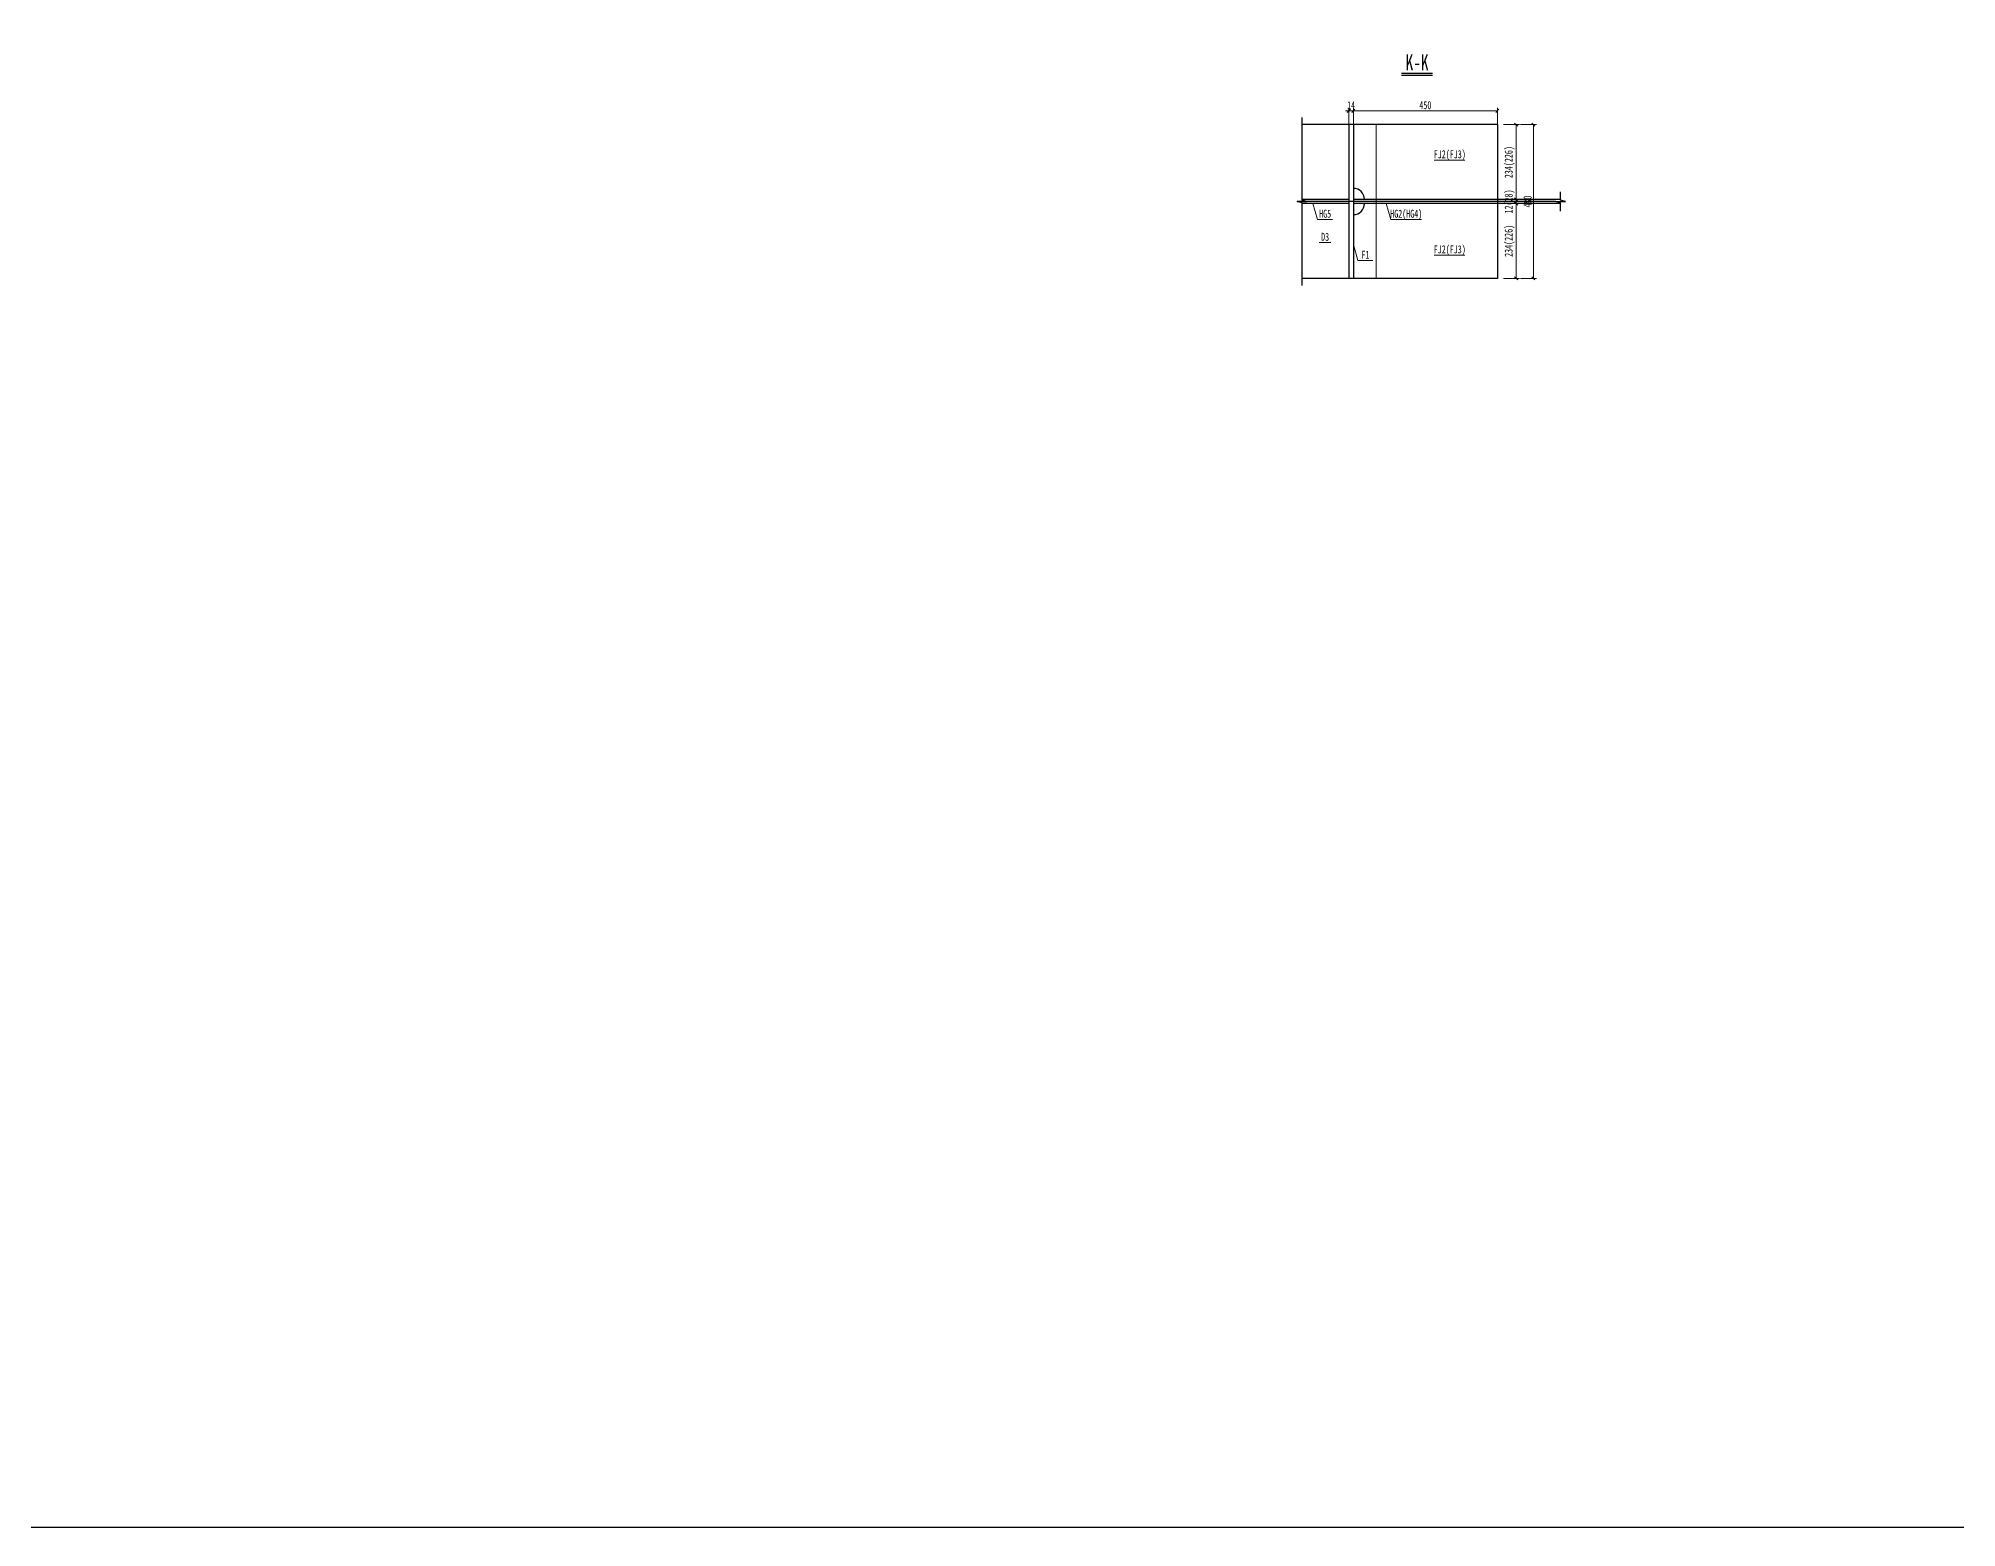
# Model space of a CAD drawing. Header units: millimetres. Extents: x 44597 to 300567, y -113054 to 73044.
# Drawn here: x 58211 to 64205, y -57326 to -52674 of the extents above; entities that cross this region are included whole.
import ezdxf
from ezdxf.enums import TextEntityAlignment as Align

# ---------------------------------------------------------------- set-up
doc = ezdxf.new("R2010")
doc.units = ezdxf.units.MM
doc.linetypes.add('DASHED', pattern=[0.75, 0.5, -0.25])
doc.layers.get('Defpoints').update_dxf_attribs({"color": 8})
for name, color, linetype, lineweight in [('文字', 7, 'Continuous', 15), ('标注线及字体', 2, 'Continuous', 15), ('细实线', 4, 'Continuous', 15), ('虚线', 7, 'DASHED', 13), ('钢板粗线', 1, 'Continuous', 25)]:
    doc.layers.add(name, color=color, linetype=linetype, lineweight=lineweight)
doc.styles.add('111', font='', dxfattribs={"width": 0.7})
doc.styles.add('BM_Dim', font='', dxfattribs={"width": 0.85})
doc.styles.get('111').set_extended_font_data('仿宋_GB2312')
doc.styles.get('BM_Dim').set_extended_font_data('仿宋_GB2312')
doc.dimstyles.new('200', dxfattribs={"dimscale": 0, "dimtxt": 2.5, "dimasz": 1, "dimexe": 1, "dimexo": 1, "dimgap": 0.6, "dimtad": 1, "dimdec": 0, "dimdsep": 46, "dimtxsty": '111', "dimblk": 'OBLIQUE', "dimcen": 0, "dimclrd": 4, "dimclre": 4, "dimclrt": 4, "dimadec": 1, "dimazin": 2, "dimtfac": 1, "dimtdec": 0, "dimtix": 1, "dimtmove": 2, "dimatfit": 3, "dimfxl": 4, "dimfxlon": 1, "dimtolj": 1, "dimlwd": -1, "dimlwe": -1, "dimarcsym": 0})

# ---------------------------------------------------------------- blocks, each defined once
blk = doc.blocks.new('_Oblique')
at = {"color": 0, "linetype": 'ByBlock', "lineweight": -2}
blk.add_line((-0.5, -0.5), (0.5, 0.5), dxfattribs=at)
blk = doc.blocks.new('*D470')
at = {"layer": 'Defpoints', "color": 0, "transparency": 16777216}
for p in [(62319.6, -52901.1), (62305.6, -52973), (62319.6, -52973)]:
    blk.add_point(p, dxfattribs=at)
at = {"layer": '细实线', "color": 4, "transparency": 16777216}
for p, q in [((62305.6, -52901.1), (62295.6, -52901.1)), ((62305.6, -52941.1), (62305.6, -52891.1)), ((62305.6, -52901.1), (62319.6, -52901.1)), ((62319.6, -52941.1), (62319.6, -52891.1)), ((62319.6, -52901.1), (62329.6, -52901.1))]:
    blk.add_line(p, q, dxfattribs=at)
at = {"layer": '细实线', "color": 4, "transparency": 16777216, "xscale": 10, "yscale": 10, "zscale": 10}
blk.add_blockref('_Oblique', (62305.6, -52901.1), dxfattribs=at)
at = {"layer": '细实线', "color": 4, "transparency": 16777216, "xscale": 10, "yscale": 10, "zscale": 10, "rotation": 180}
blk.add_blockref('_Oblique', (62319.6, -52901.1), dxfattribs=at)
at = {"layer": '细实线', "color": 4, "transparency": 16777216, "insert": (62312.6, -52883.5), "char_height": 25, "attachment_point": 5, "style": '111'}
blk.add_mtext('\\A1;14', dxfattribs=at)
blk = doc.blocks.new('*D471')
at = {"layer": 'Defpoints', "color": 0, "transparency": 16777216}
for p in [(62769.6, -52901.1), (62319.6, -52973), (62769.6, -52973)]:
    blk.add_point(p, dxfattribs=at)
at = {"layer": '细实线', "color": 4, "transparency": 16777216}
for p, q in [((62319.6, -52941.1), (62319.6, -52891.1)), ((62319.6, -52901.1), (62769.6, -52901.1)), ((62769.6, -52941.1), (62769.6, -52891.1))]:
    blk.add_line(p, q, dxfattribs=at)
at = {"layer": '细实线', "color": 4, "transparency": 16777216, "xscale": 10, "yscale": 10, "zscale": 10, "rotation": 180}
blk.add_blockref('_Oblique', (62319.6, -52901.1), dxfattribs=at)
at = {"layer": '细实线', "color": 4, "transparency": 16777216, "xscale": 10, "yscale": 10, "zscale": 10}
blk.add_blockref('_Oblique', (62769.6, -52901.1), dxfattribs=at)
at = {"layer": '细实线', "color": 4, "transparency": 16777216, "insert": (62544.6, -52883.2), "char_height": 25, "attachment_point": 5, "style": '111'}
blk.add_mtext('\\A1;450', dxfattribs=at)
blk = doc.blocks.new('*D472')
at = {"layer": 'Defpoints', "color": 0, "transparency": 16777216}
for p in [(62710.7, -52944), (62710.7, -53178), (62828.6, -53178)]:
    blk.add_point(p, dxfattribs=at)
at = {"layer": '细实线', "color": 4, "transparency": 16777216}
for p, q in [((62788.6, -52944), (62838.6, -52944)), ((62828.6, -52944), (62828.6, -53178)), ((62788.6, -53178), (62838.6, -53178))]:
    blk.add_line(p, q, dxfattribs=at)
at = {"layer": '细实线', "color": 4, "transparency": 16777216, "xscale": 10, "yscale": 10, "zscale": 10}
for p, rotation in [((62828.6, -52944), 90), ((62828.6, -53178), 270)]:
    blk.add_blockref('_Oblique', p, dxfattribs=dict(at, rotation=rotation))
at = {"layer": '细实线', "color": 4, "transparency": 16777216, "insert": (62808.2, -53061), "char_height": 25, "attachment_point": 5, "rotation": 90, "style": '111'}
blk.add_mtext('\\A1;234(226)', dxfattribs=at)
blk = doc.blocks.new('*D473')
at = {"layer": 'Defpoints', "color": 0, "transparency": 16777216}
for p in [(62756.3, -53178), (62756.3, -53190), (62828.6, -53178)]:
    blk.add_point(p, dxfattribs=at)
at = {"layer": '细实线', "color": 4, "transparency": 16777216}
for p, q in [((62788.6, -53178), (62838.6, -53178)), ((62788.6, -53190), (62838.6, -53190)), ((62828.6, -53178), (62828.6, -53168)), ((62828.6, -53190), (62828.6, -53178)), ((62828.6, -53190), (62828.6, -53200))]:
    blk.add_line(p, q, dxfattribs=at)
at = {"layer": '细实线', "color": 4, "transparency": 16777216, "xscale": 10, "yscale": 10, "zscale": 10}
for p, rotation in [((62828.6, -53178), 270), ((62828.6, -53190), 90)]:
    blk.add_blockref('_Oblique', p, dxfattribs=dict(at, rotation=rotation))
at = {"layer": '细实线', "color": 4, "transparency": 16777216, "insert": (62808.2, -53184), "char_height": 25, "attachment_point": 5, "rotation": 90, "style": '111'}
blk.add_mtext('\\A1;12(28)', dxfattribs=at)
blk = doc.blocks.new('*D474')
at = {"layer": 'Defpoints', "color": 0, "transparency": 16777216}
for p in [(62764.2, -52944), (62882.1, -52944), (62764.2, -53424)]:
    blk.add_point(p, dxfattribs=at)
at = {"layer": '细实线', "color": 4, "transparency": 16777216}
for p, q in [((62842.1, -52944), (62892.1, -52944)), ((62882.1, -53424), (62882.1, -52944)), ((62842.1, -53424), (62892.1, -53424))]:
    blk.add_line(p, q, dxfattribs=at)
at = {"layer": '细实线', "color": 4, "transparency": 16777216, "xscale": 10, "yscale": 10, "zscale": 10}
for p, rotation in [((62882.1, -52944), 90), ((62882.1, -53424), 270)]:
    blk.add_blockref('_Oblique', p, dxfattribs=dict(at, rotation=rotation))
at = {"layer": '细实线', "color": 4, "transparency": 16777216, "insert": (62864.2, -53184), "char_height": 25, "attachment_point": 5, "rotation": 90, "style": '111'}
blk.add_mtext('\\A1;480', dxfattribs=at)
blk = doc.blocks.new('*D497')
at = {"layer": 'Defpoints', "color": 0, "transparency": 16777216}
for p in [(62710.7, -53190), (62828.6, -53190), (62710.7, -53424)]:
    blk.add_point(p, dxfattribs=at)
at = {"layer": '细实线', "color": 4, "transparency": 16777216}
for p, q in [((62788.6, -53190), (62838.6, -53190)), ((62828.6, -53424), (62828.6, -53190)), ((62788.6, -53424), (62838.6, -53424))]:
    blk.add_line(p, q, dxfattribs=at)
at = {"layer": '细实线', "color": 4, "transparency": 16777216, "xscale": 10, "yscale": 10, "zscale": 10}
for p, rotation in [((62828.6, -53190), 90), ((62828.6, -53424), 270)]:
    blk.add_blockref('_Oblique', p, dxfattribs=dict(at, rotation=rotation))
at = {"layer": '细实线', "color": 4, "transparency": 16777216, "insert": (62808.2, -53307), "char_height": 25, "attachment_point": 5, "rotation": 90, "style": '111'}
blk.add_mtext('\\A1;234(226)', dxfattribs=at)

msp = doc.modelspace()

# ---------------------------------------------------------------- linework, layer by layer
at = {"color": 4}
msp.add_line((62469.8, -52789.5), (62567.4, -52789.5), dxfattribs=at)
at = {"color": 6, "const_width": 3.6}
msp.add_lwpolyline([(62469.8, -52783.5), (62567.4, -52783.5)], dxfattribs=at)
at = {"color": 4}
for points in [[(62159.5, -53446.5), (62159.5, -53188.5), (62144.5, -53184), (62174.5, -53184), (62159.5, -53179.5), (62159.5, -53173.5), (62159.5, -52921.5)], [(62967.2, -53214.2), (62967.2, -53188.5), (62952.2, -53184), (62982.2, -53184), (62967.2, -53179.5), (62967.2, -53173.5), (62967.2, -53153.9)]]:
    msp.add_lwpolyline(points, dxfattribs=at)
at = {"layer": 'Defpoints'}
msp.add_line((62952.2, -53184), (62144.5, -53184), dxfattribs=at)
msp.add_lwpolyline([(57191.6, -50931.3), (66816.6, -50931.3), (66816.6, -57326.3), (57191.6, -57326.3)], close=True, dxfattribs=at)
at = {"layer": '细实线'}
for p, q in [((62572.5, -53054.6), (62668.4, -53054.6)), ((62207.3, -53240.5), (62193.4, -53190)), ((62436.5, -53240.5), (62422.5, -53190)), ((62207.3, -53240.5), (62254.7, -53240.5)), ((62436.5, -53240.5), (62532.4, -53240.5)), ((62213.1, -53312.5), (62249.2, -53312.5)), ((62333.5, -53368.7), (62319.6, -53318.2)), ((62333.5, -53368.7), (62380.9, -53368.7)), ((62572.5, -53351.7), (62668.4, -53351.7))]:
    msp.add_line(p, q, dxfattribs=at)
at = {"layer": '虚线', "ltscale": 4}
msp.add_line((62391.3, -52944), (62391.3, -53424), dxfattribs=at)
at = {"layer": '钢板粗线'}
for p, q in [((62769.6, -52944), (62159.5, -52944)), ((62305.6, -52944), (62305.6, -53424)), ((62319.6, -52944), (62319.6, -53424)), ((62769.6, -52944), (62769.6, -53424)), ((62305.6, -53178), (62159.5, -53178)), ((62305.6, -53190), (62159.5, -53190)), ((62967.2, -53178), (62319.6, -53178)), ((62967.2, -53190), (62319.6, -53190)), ((62769.6, -53424), (62159.5, -53424))]:
    msp.add_line(p, q, dxfattribs=at)
for centre, start, end in [((62319.6, -53178), 0, 90), ((62319.6, -53190), 270, 0)]:
    msp.add_arc(centre, 35, start, end, dxfattribs=at)

# ---------------------------------------------------------------- texts
at = {"layer": '文字', "style": 'BM_Dim', "width": 0.7}
for s, p in [('FJ2(FJ3)', (62620.9, -53056.3)), ('HG5', (62231.5, -53242.2)), ('HG2(HG4)', (62484.9, -53242.2)), ('D3', (62231.5, -53314.2)), ('F1', (62357.7, -53370.4)), ('FJ2(FJ3)', (62620.9, -53353.4))]:
    msp.add_text(s, height=25, dxfattribs=at).set_placement(p, align=Align.BOTTOM_CENTER)
at = {"layer": '标注线及字体', "style": '111', "width": 0.7}
msp.add_text('K-K', height=50, dxfattribs=at).set_placement((62518.8, -52749.7), align=Align.MIDDLE)

# ---------------------------------------------------------------- dimensions: what is measured, and where the dimension line sits
at = {"layer": '细实线'}
for base, p1, p2, picture, middle in [((62319.6, -52901.1), (62305.6, -52973), (62319.6, -52973), '*D470', (62312.6, -52883.5)), ((62769.6, -52901.1), (62319.6, -52973), (62769.6, -52973), '*D471', (62544.6, -52883.2))]:
    dim = msp.add_linear_dim(base=base, p1=p1, p2=p2, dimstyle='200', override={"dimscale": 10, "dimblk": 'Oblique'}, dxfattribs=at)
    dim.commit()
    dim.dimension.update_dxf_attribs({"geometry": picture, "text_midpoint": middle})
for base, p1, p2, angle, text, picture, middle in [((62828.6, -53178), (62710.7, -52944), (62710.7, -53178), 90, '<>(226)', '*D472', (62808.2, -53061)), ((62828.6, -53178), (62756.3, -53190), (62756.3, -53178), 90, '<>(28)', '*D473', (62808.2, -53184)), ((62828.6, -53190), (62710.7, -53424), (62710.7, -53190), 270, '<>(226)', '*D497', (62808.2, -53307))]:
    dim = msp.add_linear_dim(base=base, p1=p1, p2=p2, angle=angle, text=text, dimstyle='200', override={"dimscale": 10, "dimtxsty": '111', "dimblk": 'Oblique'}, dxfattribs=at)
    dim.commit()
    dim.dimension.update_dxf_attribs({"geometry": picture, "text_midpoint": middle})
dim = msp.add_linear_dim(base=(62882.1, -52944), p1=(62764.2, -53424), p2=(62764.2, -52944), angle=270, dimstyle='200', override={"dimscale": 10, "dimtxsty": '111', "dimblk": 'Oblique'}, dxfattribs=at)
dim.commit()
dim.dimension.update_dxf_attribs({"geometry": '*D474', "text_midpoint": (62864.2, -53184)})

doc.saveas('drawing.dxf')
